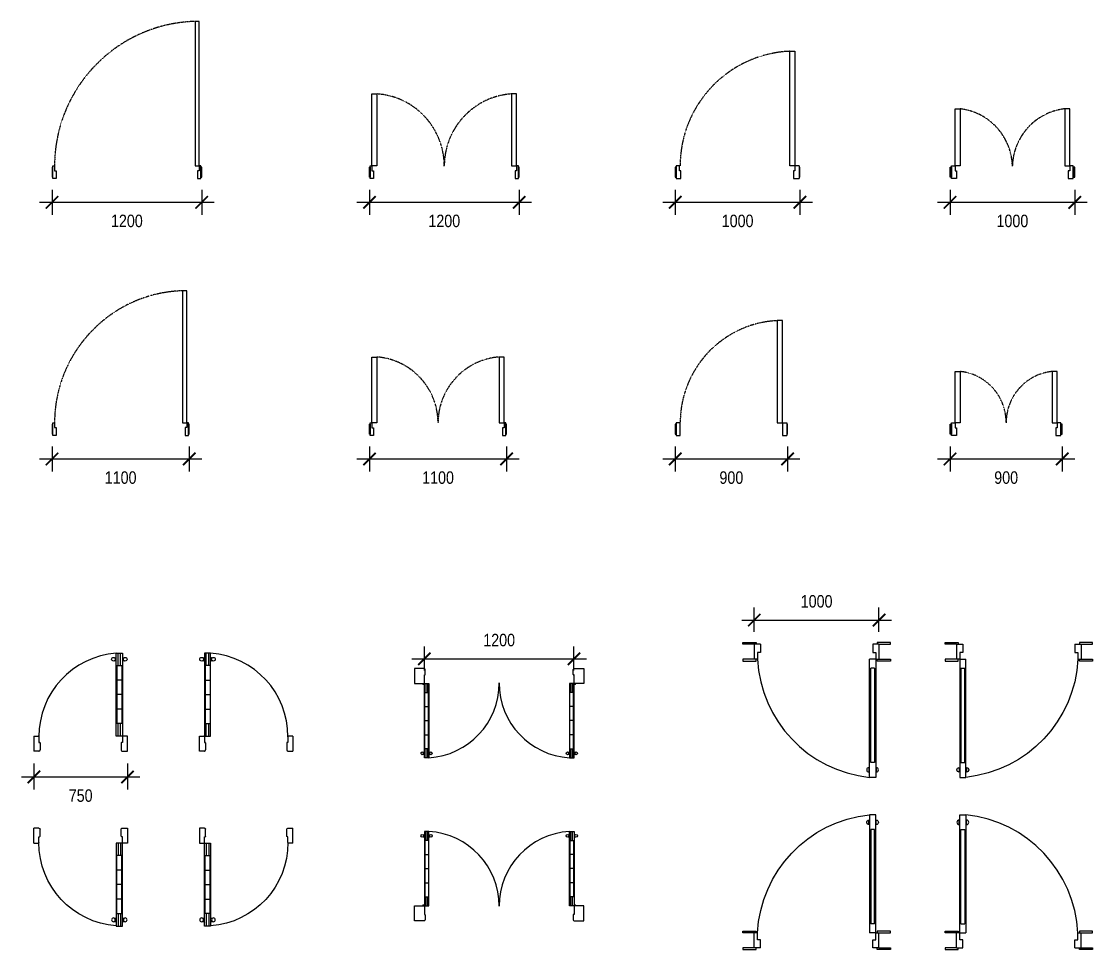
# Model space of a CAD drawing. Header units: millimetres. Extents: x -14129 to 25170, y 11877 to 30307.
# Drawn here: x 6916 to 15505, y 22664 to 30108 of the extents above; entities that cross this region are included whole.
import ezdxf

# ---------------------------------------------------------------- set-up
doc = ezdxf.new("R2010")
doc.units = ezdxf.units.MM
doc.linetypes.add('HIDDEN4', pattern=[0.09375, 0.0625, -0.03125])
doc.styles.add('DIM', font='', dxfattribs={"height": 100})
doc.styles.get('DIM').set_extended_font_data('VNI-Helve-Condense')
doc.dimstyles.new('100', dxfattribs={"dimtxt": 100, "dimasz": 100, "dimexe": 100, "dimexo": 100, "dimgap": 100, "dimtad": 2, "dimdec": 0, "dimzin": 0, "dimdsep": 46, "dimtxsty": 'DIM', "dimblk": 'ARCHTICK', "dimcen": 100, "dimdle": 100, "dimadec": 0, "dimazin": 0, "dimtfac": 1, "dimtdec": 0, "dimtofl": 0, "dimtmove": 0, "dimatfit": 3, "dimldrblk": 'ARCHTICK', "dimfxl": 1, "dimtolj": 1, "dimtzin": 0, "dimarcsym": 0})

# ---------------------------------------------------------------- blocks, each defined once
blk = doc.blocks.new('A$C05FB4604')
for points in [[(1179.7, 1259.5), (1147.3, 1259.5), (1147.3, 100), (1179.7, 100)], [(0, 10), (6.1, 10), (6.1, 90), (0, 90)], [(6.1, 100), (20.3, 100), (20.3, 61.9), (32.4, 61.9), (32.4, 16.2), (32.4, 0), (6.1, 0)], [(1193.9, 100), (1179.7, 100), (1179.7, 61.9), (1167.6, 61.9), (1167.6, 16.2), (1167.6, 0), (1193.9, 0)], [(1193.9, 10), (1200, 10), (1200, 90), (1193.9, 90)]]:
    blk.add_lwpolyline(points, close=True)
at = {"linetype": 'HIDDEN4'}
blk.add_arc((1180.5, 99.7), 1160.3, 91.64138, 179.98393, dxfattribs=at)
blk = doc.blocks.new('A$C5D256BD7')
for points in [[(60.3, 678.1), (60.3, 100), (20.3, 100), (20.3, 678.1)], [(1139.7, 678.1), (1139.7, 100), (1179.7, 100), (1179.7, 678.1)], [(6.1, 10), (0, 10), (0, 90), (6.1, 90)], [(6.1, 100), (20.3, 100), (20.3, 60), (32.4, 60), (32.4, 16.2), (32.4, 0), (6.1, 0)], [(1193.9, 100), (1179.7, 100), (1179.7, 60), (1167.6, 60), (1167.6, 16.2), (1167.6, 0), (1193.9, 0)], [(1193.9, 10), (1200, 10), (1200, 90), (1193.9, 90)]]:
    blk.add_lwpolyline(points, close=True)
at = {"linetype": 'HIDDEN4'}
for centre, start, end in [((20.8, 100.2), 359.93616, 86.09023), ((1179.2, 100.2), 93.90977, 180.06384)]:
    blk.add_arc(centre, 579.2, start, end, dxfattribs=at)
blk = doc.blocks.new('A$C13FC179C')
for points in [[(993.9, 100), (920, 100), (920, 1020), (960, 1020), (960, 100), (960, 60), (947.8, 60), (947.8, 0), (993.9, 0)], [(6.1, 0), (46.1, 0), (46.1, 60), (33.9, 60), (33.9, 100), (6.1, 100)], [(6.1, 100), (6.1, 0)], [(993.9, 100), (993.9, 0)]]:
    blk.add_lwpolyline(points)
for points in [[(0, 10), (6.1, 10), (6.1, 90), (0, 90)], [(993.9, 10), (1000, 10), (1000, 90), (993.9, 90)]]:
    blk.add_lwpolyline(points, close=True)
at = {"linetype": 'HIDDEN4'}
blk.add_arc((960, 100), 920.9, 92.48955, 180, dxfattribs=at)
blk = doc.blocks.new('A$C6CA511F2')
for points in [[(80, 558.3), (80, 100), (40, 100), (40, 558.3)], [(920, 558.3), (920, 100), (960, 100), (960, 558.3)], [(12.2, 10), (0, 10), (0, 90), (12.2, 90)], [(12.2, 100), (40, 100), (40, 60), (52.2, 60), (52.2, 16.2), (52.2, 0), (12.2, 0)], [(987.8, 100), (960, 100), (960, 60), (947.8, 60), (947.8, 16.2), (947.8, 0), (987.8, 0)], [(987.8, 10), (1000, 10), (1000, 90), (987.8, 90)]]:
    blk.add_lwpolyline(points, close=True)
at = {"linetype": 'HIDDEN4'}
for centre, start, end in [((26.5, 87.6), 1.49655, 83.5149), ((973.5, 87.6), 96.4851, 178.50345)]:
    blk.add_arc(centre, 473.7, start, end, dxfattribs=at)
blk = doc.blocks.new('_ArchTick')
at = {"color": 0, "linetype": 'ByBlock', "const_width": 0.15}
blk.add_lwpolyline([(-0.5, -0.5), (0.5, 0.5)], dxfattribs=at)
blk = doc.blocks.new('*D151')
at = {"color": 0, "lineweight": -2, "transparency": 16777216}
for p, q in [((7161.5, 28758.6), (7161.5, 28557.5)), ((8361.5, 28758.6), (8361.5, 28557.5)), ((7061.5, 28657.5), (8461.5, 28657.5))]:
    blk.add_line(p, q, dxfattribs=at)
at = {"layer": 'DEFPOINTS', "color": 0, "transparency": 16777216}
for p in [(7161.5, 28858.6), (8361.5, 28858.6), (8361.5, 28657.5)]:
    blk.add_point(p, dxfattribs=at)
at = {"color": 0, "lineweight": -2, "transparency": 16777216, "xscale": 100, "yscale": 100, "zscale": 100, "rotation": 180}
blk.add_blockref('_ArchTick', (7161.5, 28657.5), dxfattribs=at)
at = {"color": 0, "lineweight": -2, "transparency": 16777216, "xscale": 100, "yscale": 100, "zscale": 100}
blk.add_blockref('_ArchTick', (8361.5, 28657.5), dxfattribs=at)
at = {"color": 0, "transparency": 16777216, "insert": (7761.5, 28507.5), "char_height": 100, "attachment_point": 5, "style": 'DIM'}
blk.add_mtext('\\A1;1200', dxfattribs=at)
blk = doc.blocks.new('*D152')
at = {"color": 0, "lineweight": -2, "transparency": 16777216}
for p, q in [((9706.5, 28758.6), (9706.5, 28557.5)), ((10906.5, 28758.6), (10906.5, 28557.5)), ((9606.5, 28657.5), (11006.5, 28657.5))]:
    blk.add_line(p, q, dxfattribs=at)
at = {"layer": 'DEFPOINTS', "color": 0, "transparency": 16777216}
for p in [(9706.5, 28858.6), (10906.5, 28858.6), (10906.5, 28657.5)]:
    blk.add_point(p, dxfattribs=at)
at = {"color": 0, "lineweight": -2, "transparency": 16777216, "xscale": 100, "yscale": 100, "zscale": 100, "rotation": 180}
blk.add_blockref('_ArchTick', (9706.5, 28657.5), dxfattribs=at)
at = {"color": 0, "lineweight": -2, "transparency": 16777216, "xscale": 100, "yscale": 100, "zscale": 100}
blk.add_blockref('_ArchTick', (10906.5, 28657.5), dxfattribs=at)
at = {"color": 0, "transparency": 16777216, "insert": (10306.5, 28507.5), "char_height": 100, "attachment_point": 5, "style": 'DIM'}
blk.add_mtext('\\A1;1200', dxfattribs=at)
blk = doc.blocks.new('*D153')
at = {"color": 0, "lineweight": -2, "transparency": 16777216}
for p, q in [((12158.4, 28758.6), (12158.4, 28557.5)), ((13158.4, 28758.6), (13158.4, 28557.5)), ((12058.4, 28657.5), (13258.4, 28657.5))]:
    blk.add_line(p, q, dxfattribs=at)
at = {"layer": 'DEFPOINTS', "color": 0, "transparency": 16777216}
for p in [(12158.4, 28858.6), (13158.4, 28858.6), (13158.4, 28657.5)]:
    blk.add_point(p, dxfattribs=at)
at = {"color": 0, "lineweight": -2, "transparency": 16777216, "xscale": 100, "yscale": 100, "zscale": 100, "rotation": 180}
blk.add_blockref('_ArchTick', (12158.4, 28657.5), dxfattribs=at)
at = {"color": 0, "lineweight": -2, "transparency": 16777216, "xscale": 100, "yscale": 100, "zscale": 100}
blk.add_blockref('_ArchTick', (13158.4, 28657.5), dxfattribs=at)
at = {"color": 0, "transparency": 16777216, "insert": (12658.4, 28507.5), "char_height": 100, "attachment_point": 5, "style": 'DIM'}
blk.add_mtext('\\A1;1000', dxfattribs=at)
blk = doc.blocks.new('*D154')
at = {"color": 0, "lineweight": -2, "transparency": 16777216}
for p, q in [((14361.7, 28758.6), (14361.7, 28557.5)), ((15361.7, 28758.6), (15361.7, 28557.5)), ((14261.7, 28657.5), (15461.7, 28657.5))]:
    blk.add_line(p, q, dxfattribs=at)
at = {"layer": 'DEFPOINTS', "color": 0, "transparency": 16777216}
for p in [(14361.7, 28858.6), (15361.7, 28858.6), (15361.7, 28657.5)]:
    blk.add_point(p, dxfattribs=at)
at = {"color": 0, "lineweight": -2, "transparency": 16777216, "xscale": 100, "yscale": 100, "zscale": 100, "rotation": 180}
blk.add_blockref('_ArchTick', (14361.7, 28657.5), dxfattribs=at)
at = {"color": 0, "lineweight": -2, "transparency": 16777216, "xscale": 100, "yscale": 100, "zscale": 100}
blk.add_blockref('_ArchTick', (15361.7, 28657.5), dxfattribs=at)
at = {"color": 0, "transparency": 16777216, "insert": (14861.7, 28507.5), "char_height": 100, "attachment_point": 5, "style": 'DIM'}
blk.add_mtext('\\A1;1000', dxfattribs=at)
blk = doc.blocks.new('A$C33124527')
for points in [[(1079.7, 1159.5), (1047.3, 1159.5), (1047.3, 100), (1079.7, 100)], [(0, 10), (6.1, 10), (6.1, 90), (0, 90)], [(6.1, 100), (20.3, 100), (20.3, 61.9), (32.4, 61.9), (32.4, 16.2), (32.4, 0), (6.1, 0)], [(1093.9, 100), (1079.7, 100), (1079.7, 61.9), (1067.6, 61.9), (1067.6, 16.2), (1067.6, 0), (1093.9, 0)], [(1093.9, 10), (1100, 10), (1100, 90), (1093.9, 90)]]:
    blk.add_lwpolyline(points, close=True)
at = {"linetype": 'HIDDEN4'}
blk.add_arc((1080.5, 99.7), 1060.3, 91.64138, 179.98393, dxfattribs=at)
blk = doc.blocks.new('A$C55841D6B')
for points in [[(60.3, 628.2), (60.3, 100), (20.3, 100), (20.3, 628.2)], [(1039.7, 628.2), (1039.7, 100), (1079.7, 100), (1079.7, 628.2)], [(6.1, 10), (0, 10), (0, 90), (6.1, 90)], [(6.1, 100), (20.3, 100), (20.3, 60), (32.4, 60), (32.4, 16.2), (32.4, 0), (6.1, 0)], [(1093.9, 100), (1079.7, 100), (1079.7, 60), (1067.6, 60), (1067.6, 16.2), (1067.6, 0), (1093.9, 0)], [(1093.9, 10), (1100, 10), (1100, 90), (1093.9, 90)]]:
    blk.add_lwpolyline(points, close=True)
at = {"linetype": 'HIDDEN4'}
for centre, start, end in [((20.3, 100), 359.95577, 85.66933), ((1079.7, 100), 94.33067, 180.04423)]:
    blk.add_arc(centre, 529.7, start, end, dxfattribs=at)
blk = doc.blocks.new('A$C0CE462CD')
for p, q in [((860, 100), (860, 0)), ((860, 0), (893.9, 0))]:
    blk.add_line(p, q)
for points in [[(860, 100), (860, 920), (818.4, 920), (818.4, 100)], [(0, 10), (6.1, 10), (6.1, 90), (0, 90)], [(893.9, 10), (900, 10), (900, 90), (893.9, 90)]]:
    blk.add_lwpolyline(points, close=True)
for points in [[(6.1, 0), (40, 0), (40, 100), (6.1, 100)], [(6.1, 100), (6.1, 0)], [(860, 100), (893.9, 100), (893.9, 0)]]:
    blk.add_lwpolyline(points)
at = {"linetype": 'HIDDEN4'}
blk.add_arc((859.1, 101.9), 819.1, 92.8508, 180.13091, dxfattribs=at)
blk = doc.blocks.new('A$C50204844')
for points in [[(80, 512.2), (80, 100), (40, 100), (40, 512.2)], [(820, 512.2), (820, 100), (860, 100), (860, 512.2)], [(12.2, 10), (0, 10), (0, 90), (12.2, 90)], [(12.2, 100), (40, 100), (40, 60), (52.2, 60), (52.2, 16.2), (52.2, 0), (12.2, 0)], [(887.8, 100), (860, 100), (860, 60), (847.8, 60), (847.8, 16.2), (847.8, 0), (887.8, 0)], [(887.8, 10), (900, 10), (900, 90), (887.8, 90)]]:
    blk.add_lwpolyline(points, close=True)
at = {"linetype": 'HIDDEN4'}
for centre, start, end in [((39.4, 103.6), 359.53125, 84.33015), ((860.6, 103.6), 95.66985, 180.46875)]:
    blk.add_arc(centre, 410.6, start, end, dxfattribs=at)
blk = doc.blocks.new('*D158')
at = {"color": 0, "lineweight": -2, "transparency": 16777216}
for p, q in [((7161.5, 26698.4), (7161.5, 26499.1)), ((8261.5, 26698.4), (8261.5, 26499.1)), ((7061.5, 26599.1), (8361.5, 26599.1))]:
    blk.add_line(p, q, dxfattribs=at)
at = {"layer": 'DEFPOINTS', "color": 0, "transparency": 16777216}
for p in [(7161.5, 26798.4), (8261.5, 26798.4), (8261.5, 26599.1)]:
    blk.add_point(p, dxfattribs=at)
at = {"color": 0, "lineweight": -2, "transparency": 16777216, "xscale": 100, "yscale": 100, "zscale": 100, "rotation": 180}
blk.add_blockref('_ArchTick', (7161.5, 26599.1), dxfattribs=at)
at = {"color": 0, "lineweight": -2, "transparency": 16777216, "xscale": 100, "yscale": 100, "zscale": 100}
blk.add_blockref('_ArchTick', (8261.5, 26599.1), dxfattribs=at)
at = {"color": 0, "transparency": 16777216, "insert": (7711.5, 26449.1), "char_height": 100, "attachment_point": 5, "style": 'DIM'}
blk.add_mtext('\\A1;1100', dxfattribs=at)
blk = doc.blocks.new('*D159')
at = {"color": 0, "lineweight": -2, "transparency": 16777216}
for p, q in [((9706.5, 26698.4), (9706.5, 26499.1)), ((10806.5, 26698.4), (10806.5, 26499.1)), ((9606.5, 26599.1), (10906.5, 26599.1))]:
    blk.add_line(p, q, dxfattribs=at)
at = {"layer": 'DEFPOINTS', "color": 0, "transparency": 16777216}
for p in [(9706.5, 26798.4), (10806.5, 26798.4), (10806.5, 26599.1)]:
    blk.add_point(p, dxfattribs=at)
at = {"color": 0, "lineweight": -2, "transparency": 16777216, "xscale": 100, "yscale": 100, "zscale": 100, "rotation": 180}
blk.add_blockref('_ArchTick', (9706.5, 26599.1), dxfattribs=at)
at = {"color": 0, "lineweight": -2, "transparency": 16777216, "xscale": 100, "yscale": 100, "zscale": 100}
blk.add_blockref('_ArchTick', (10806.5, 26599.1), dxfattribs=at)
at = {"color": 0, "transparency": 16777216, "insert": (10256.5, 26449.1), "char_height": 100, "attachment_point": 5, "style": 'DIM'}
blk.add_mtext('\\A1;1100', dxfattribs=at)
blk = doc.blocks.new('*D160')
at = {"color": 0, "lineweight": -2, "transparency": 16777216}
for p, q in [((12158.4, 26698.4), (12158.4, 26499.1)), ((13058.4, 26698.4), (13058.4, 26499.1)), ((12058.4, 26599.1), (13158.4, 26599.1))]:
    blk.add_line(p, q, dxfattribs=at)
at = {"layer": 'DEFPOINTS', "color": 0, "transparency": 16777216}
for p in [(12158.4, 26798.4), (13058.4, 26798.4), (13058.4, 26599.1)]:
    blk.add_point(p, dxfattribs=at)
at = {"color": 0, "lineweight": -2, "transparency": 16777216, "xscale": 100, "yscale": 100, "zscale": 100, "rotation": 180}
blk.add_blockref('_ArchTick', (12158.4, 26599.1), dxfattribs=at)
at = {"color": 0, "lineweight": -2, "transparency": 16777216, "xscale": 100, "yscale": 100, "zscale": 100}
blk.add_blockref('_ArchTick', (13058.4, 26599.1), dxfattribs=at)
at = {"color": 0, "transparency": 16777216, "insert": (12608.4, 26449.1), "char_height": 100, "attachment_point": 5, "style": 'DIM'}
blk.add_mtext('\\A1;900', dxfattribs=at)
blk = doc.blocks.new('*D161')
at = {"color": 0, "lineweight": -2, "transparency": 16777216}
for p, q in [((14361.7, 26698.4), (14361.7, 26499.1)), ((15261.7, 26698.4), (15261.7, 26499.1)), ((14261.7, 26599.1), (15361.7, 26599.1))]:
    blk.add_line(p, q, dxfattribs=at)
at = {"layer": 'DEFPOINTS', "color": 0, "transparency": 16777216}
for p in [(14361.7, 26798.4), (15261.7, 26798.4), (15261.7, 26599.1)]:
    blk.add_point(p, dxfattribs=at)
at = {"color": 0, "lineweight": -2, "transparency": 16777216, "xscale": 100, "yscale": 100, "zscale": 100, "rotation": 180}
blk.add_blockref('_ArchTick', (14361.7, 26599.1), dxfattribs=at)
at = {"color": 0, "lineweight": -2, "transparency": 16777216, "xscale": 100, "yscale": 100, "zscale": 100}
blk.add_blockref('_ArchTick', (15261.7, 26599.1), dxfattribs=at)
at = {"color": 0, "transparency": 16777216, "insert": (14811.7, 26449.1), "char_height": 100, "attachment_point": 5, "style": 'DIM'}
blk.add_mtext('\\A1;900', dxfattribs=at)
blk = doc.blocks.new('A$C261B05C6')
for p, q in [((660, 786.4), (710, 786.4)), ((660, 120), (660, 786.4)), ((675, 686.4), (675, 786.4)), ((695, 686.4), (695, 786.4)), ((710, 786.4), (710, 120)), ((660, 686.4), (710, 686.4)), ((665, 686.4), (665, 220)), ((705, 686.4), (705, 220)), ((710, 569.8), (660, 569.8)), ((710, 453.2), (660, 453.2)), ((710, 336.6), (660, 336.6)), ((710, 220), (660, 220)), ((675, 120), (675, 220)), ((695, 120), (695, 220)), ((0, 120), (0, 0)), ((0, 120), (35, 120)), ((40, 115), (40, 70)), ((710, 120), (660, 120)), ((710, 115), (710, 70)), ((750, 120), (715, 120)), ((750, 0), (750, 120)), ((40, 0), (0, 0)), ((40, 70), (45, 70)), ((50, 65), (50, 10)), ((700, 65), (700, 10)), ((710, 70), (705, 70)), ((710, 0), (750, 0))]:
    blk.add_line(p, q)
for centre in [(637.8, 736.4), (732.2, 736.4)]:
    blk.add_circle(centre, 15)
for centre, radius, start, end in [((709.5, 116.8), 669.5, 94.22857, 180.15636), ((650.1, 760.2), 12, 234.96996, 326.28861), ((650.1, 712.6), 12, 33.71139, 125.03004), ((719.9, 760.2), 12, 213.71139, 305.03004), ((719.9, 712.6), 12, 54.96996, 146.28861), ((35, 115), 5, 0, 90), ((715, 115), 5, 90, 180), ((40, 10), 10, 270, 0), ((45, 65), 5, 0, 90), ((705, 65), 5, 90, 180), ((710, 10), 10, 179.95454, 270)]:
    blk.add_arc(centre, radius, start, end)
blk = doc.blocks.new('A$C3DAF65FC')
for p, q in [((90, 786.4), (40, 786.4)), ((40, 786.4), (40, 120)), ((55, 686.4), (55, 786.4)), ((75, 686.4), (75, 786.4)), ((90, 120), (90, 786.4)), ((90, 686.4), (40, 686.4)), ((45, 686.4), (45, 220)), ((85, 686.4), (85, 220)), ((40, 569.8), (90, 569.8)), ((40, 453.2), (90, 453.2)), ((40, 336.6), (90, 336.6)), ((40, 220), (90, 220)), ((55, 120), (55, 220)), ((75, 120), (75, 220)), ((0, 0), (0, 120)), ((0, 120), (35, 120)), ((40, 120), (90, 120)), ((40, 115), (40, 70)), ((710, 115), (710, 70)), ((750, 120), (715, 120)), ((750, 120), (750, 0)), ((40, 0), (0, 0)), ((40, 70), (45, 70)), ((50, 65), (50, 10)), ((700, 65), (700, 10)), ((710, 70), (705, 70)), ((710, 0), (750, 0))]:
    blk.add_line(p, q)
for centre in [(17.8, 736.4), (112.2, 736.4)]:
    blk.add_circle(centre, 15)
for centre, radius, start, end in [((40.5, 116.8), 669.5, 359.84364, 85.77143), ((30.1, 760.2), 12, 234.96996, 326.28861), ((30.1, 712.6), 12, 33.71139, 125.03004), ((99.9, 760.2), 12, 213.71139, 305.03004), ((99.9, 712.6), 12, 54.96996, 146.28861), ((35, 115), 5, 0, 90), ((715, 115), 5, 90, 180), ((40, 10), 10, 270, 0.04546), ((45, 65), 5, 0, 90), ((705, 65), 5, 90, 180), ((710, 10), 10, 180, 270)]:
    blk.add_arc(centre, radius, start, end)
blk = doc.blocks.new('*D165')
at = {"color": 0, "lineweight": -2, "transparency": 16777216}
for p, q in [((7016.1, 24156.2), (7016.1, 23948.8)), ((7766.1, 24156.2), (7766.1, 23948.8)), ((6916.1, 24048.8), (7866.1, 24048.8))]:
    blk.add_line(p, q, dxfattribs=at)
at = {"layer": 'DEFPOINTS', "color": 0, "transparency": 16777216}
for p in [(7016.1, 24256.2), (7766.1, 24256.2), (7766.1, 24048.8)]:
    blk.add_point(p, dxfattribs=at)
at = {"color": 0, "lineweight": -2, "transparency": 16777216, "xscale": 100, "yscale": 100, "zscale": 100, "rotation": 180}
blk.add_blockref('_ArchTick', (7016.1, 24048.8), dxfattribs=at)
at = {"color": 0, "lineweight": -2, "transparency": 16777216, "xscale": 100, "yscale": 100, "zscale": 100}
blk.add_blockref('_ArchTick', (7766.1, 24048.8), dxfattribs=at)
at = {"color": 0, "transparency": 16777216, "insert": (7391.1, 23898.8), "char_height": 100, "attachment_point": 5, "style": 'DIM'}
blk.add_mtext('\\A1;750', dxfattribs=at)
blk = doc.blocks.new('A$C5C480009')
for p, q in [((0, 717.3), (0, 597.3)), ((79.3, 717.3), (0, 717.3)), ((86.6, 669.8), (86.6, 710)), ((1271.9, 669.8), (1271.9, 710)), ((1279.3, 717.3), (1358.5, 717.3)), ((1358.5, 717.3), (1358.5, 597.3)), ((79.3, 601), (79.3, 666.1)), ((79.3, 666.1), (82.9, 666.1)), ((1279.3, 666.1), (1275.6, 666.1)), ((1279.3, 601), (1279.3, 666.1)), ((0, 597.3), (75.6, 597.3)), ((78.1, 591.3), (68.2, 591.3)), ((73.1, 586.3), (73.1, 596.2)), ((79.3, 597.3), (78.2, 598.4)), ((79.3, 0), (79.3, 597.3)), ((79.3, 597.3), (115.9, 597.3)), ((79.3, 524.2), (115.9, 524.2)), ((82.9, 73.2), (82.9, 524.2)), ((90.2, 597.3), (90.2, 524.2)), ((104.9, 597.3), (104.9, 524.2)), ((112.2, 73.2), (112.2, 524.2)), ((115.9, 597.3), (115.9, 0)), ((680.3, 597.3), (678.3, 597.3)), ((680.3, 597.3), (678.3, 597.3)), ((680.3, 597.3), (678.3, 597.3)), ((1242.7, 597.3), (1242.7, 0)), ((1279.3, 597.3), (1242.7, 597.3)), ((1279.3, 524.2), (1242.7, 524.2)), ((1246.3, 73.2), (1246.3, 524.2)), ((1253.7, 597.3), (1253.7, 524.2)), ((1268.3, 597.3), (1268.3, 524.2)), ((1275.6, 73.2), (1275.6, 524.2)), ((1279.3, 597.3), (1280.3, 598.4)), ((1279.3, 0), (1279.3, 597.3)), ((1280.4, 591.3), (1290.4, 591.3)), ((1358.5, 597.3), (1282.9, 597.3)), ((1285.4, 586.3), (1285.4, 596.2)), ((79.3, 411.5), (115.9, 411.5)), ((1279.3, 411.5), (1242.7, 411.5)), ((79.3, 298.8), (115.9, 298.8)), ((1279.3, 298.8), (1242.7, 298.8)), ((79.3, 186.1), (115.9, 186.1)), ((1279.3, 186.1), (1242.7, 186.1)), ((115.9, 73.2), (79.3, 73.2)), ((90.2, 73.2), (90.2, 0)), ((104.9, 73.2), (104.9, 0)), ((1242.7, 73.2), (1279.3, 73.2)), ((1253.7, 73.2), (1253.7, 0)), ((1268.3, 73.2), (1268.3, 0)), ((115.9, 0), (79.3, 0)), ((1242.7, 0), (1279.3, 0))]:
    blk.add_line(p, q)
for centre, radius in [((73.1, 591.3), 3.45), ((1285.4, 591.3), 3.45), ((63, 36.6), 11), ((132.1, 36.6), 11), ((1226.4, 36.6), 11), ((1295.5, 36.6), 11)]:
    blk.add_circle(centre, radius)
for centre, radius, start, end in [((79.3, 710), 7.32, 0, 90), ((1279.3, 710), 7.32, 90, 180), ((82.9, 669.8), 3.66, 270, 0), ((1275.6, 669.8), 3.66, 180, 270), ((75.6, 601), 3.66, 270, 0), ((79.6, 599.7), 599.6, 273.4567, 0.12774), ((1278.9, 599.7), 599.6, 179.87226, 266.5433), ((1282.9, 601), 3.66, 180, 270), ((72, 54), 8.75, 234.96996, 326.28861), ((72, 19.2), 8.75, 33.71139, 125.03004), ((123.1, 54), 8.75, 213.71139, 305.03004), ((123.1, 19.2), 8.75, 54.96996, 146.28861), ((1235.4, 54), 8.75, 234.96996, 326.28861), ((1235.4, 19.2), 8.75, 33.71139, 125.03004), ((1286.5, 54), 8.75, 213.71139, 305.03004), ((1286.5, 19.2), 8.75, 54.96996, 146.28861)]:
    blk.add_arc(centre, radius, start, end)
blk = doc.blocks.new('A$C0D315CAB')
for p, q in [((79.3, 717.3), (79.3, 120)), ((115.9, 717.3), (79.3, 717.3)), ((90.2, 644.2), (90.2, 717.3)), ((104.9, 644.2), (104.9, 717.3)), ((115.9, 120), (115.9, 717.3)), ((1242.7, 120), (1242.7, 717.3)), ((1242.7, 717.3), (1279.3, 717.3)), ((1253.7, 644.2), (1253.7, 717.3)), ((1268.3, 644.2), (1268.3, 717.3)), ((1279.3, 717.3), (1279.3, 120)), ((115.9, 644.2), (79.3, 644.2)), ((82.9, 644.2), (82.9, 193.2)), ((112.2, 644.2), (112.2, 193.2)), ((1242.7, 644.2), (1279.3, 644.2)), ((1246.3, 644.2), (1246.3, 193.2)), ((1275.6, 644.2), (1275.6, 193.2)), ((79.3, 531.2), (115.9, 531.2)), ((1279.3, 531.2), (1242.7, 531.2)), ((79.3, 418.5), (115.9, 418.5)), ((1279.3, 418.5), (1242.7, 418.5)), ((79.3, 305.9), (115.9, 305.9)), ((1279.3, 305.9), (1242.7, 305.9)), ((79.3, 193.2), (115.9, 193.2)), ((90.2, 120), (90.2, 193.2)), ((104.9, 120), (104.9, 193.2)), ((1279.3, 193.2), (1242.7, 193.2)), ((1253.7, 120), (1253.7, 193.2)), ((1268.3, 120), (1268.3, 193.2)), ((0, 120), (75.6, 120)), ((0, 0), (0, 120)), ((78.1, 126.1), (68.2, 126.1)), ((73.1, 131.1), (73.1, 121.1)), ((79.3, 120), (78.2, 118.9)), ((79.3, 120), (115.9, 120)), ((79.3, 116.3), (79.3, 51.2)), ((680.3, 120), (678.3, 120)), ((680.3, 120), (678.3, 120)), ((680.3, 120), (678.3, 120)), ((1279.3, 120), (1242.7, 120)), ((1279.3, 120), (1280.3, 118.9)), ((1279.3, 116.3), (1279.3, 51.2)), ((1280.4, 126.1), (1290.4, 126.1)), ((1358.5, 120), (1282.9, 120)), ((1285.4, 131.1), (1285.4, 121.1)), ((1358.5, 0), (1358.5, 120)), ((79.3, 0), (0, 0)), ((79.3, 51.2), (82.9, 51.2)), ((86.6, 47.6), (86.6, 7.3)), ((1271.9, 47.6), (1271.9, 7.3)), ((1279.3, 51.2), (1275.6, 51.2)), ((1279.3, 0), (1358.5, 0))]:
    blk.add_line(p, q)
for centre, radius in [((63, 680.8), 11), ((132.1, 680.8), 11), ((1226.4, 680.8), 11), ((1295.5, 680.8), 11), ((73.1, 126.1), 3.45), ((1285.4, 126.1), 3.45)]:
    blk.add_circle(centre, radius)
for centre, radius, start, end in [((72, 698.2), 8.75, 234.96996, 326.28861), ((79.6, 117.7), 599.6, 359.87226, 86.5433), ((123.1, 698.2), 8.75, 213.71139, 305.03004), ((1278.9, 117.7), 599.6, 93.4567, 180.12774), ((1235.4, 698.2), 8.75, 234.96996, 326.28861), ((1286.5, 698.2), 8.75, 213.71139, 305.03004), ((72, 663.4), 8.75, 33.71139, 125.03004), ((123.1, 663.4), 8.75, 54.96996, 146.28861), ((1235.4, 663.4), 8.75, 33.71139, 125.03004), ((1286.5, 663.4), 8.75, 54.96996, 146.28861), ((75.6, 116.3), 3.66, 0, 90), ((1282.9, 116.3), 3.66, 90, 180), ((79.3, 7.3), 7.32, 270, 0), ((82.9, 47.6), 3.66, 0, 90), ((1275.6, 47.6), 3.66, 90, 180), ((1279.3, 7.3), 7.32, 180, 270)]:
    blk.add_arc(centre, radius, start, end)
blk = doc.blocks.new('*D166')
at = {"color": 0, "lineweight": -2, "transparency": 16777216}
for p, q in [((10146.6, 24902.6), (10146.6, 25096.1)), ((11346.6, 24902.6), (11346.6, 25096.1)), ((10046.6, 24996.1), (11446.6, 24996.1))]:
    blk.add_line(p, q, dxfattribs=at)
at = {"layer": 'DEFPOINTS', "color": 0, "transparency": 16777216}
for p in [(11346.6, 24996.1), (10146.6, 24802.6), (11346.6, 24802.6)]:
    blk.add_point(p, dxfattribs=at)
at = {"color": 0, "lineweight": -2, "transparency": 16777216, "xscale": 100, "yscale": 100, "zscale": 100, "rotation": 180}
blk.add_blockref('_ArchTick', (10146.6, 24996.1), dxfattribs=at)
at = {"color": 0, "lineweight": -2, "transparency": 16777216, "xscale": 100, "yscale": 100, "zscale": 100}
blk.add_blockref('_ArchTick', (11346.6, 24996.1), dxfattribs=at)
at = {"color": 0, "transparency": 16777216, "insert": (10746.6, 25146.1), "char_height": 100, "attachment_point": 5, "style": 'DIM'}
blk.add_mtext('\\A1;1200', dxfattribs=at)
blk = doc.blocks.new('A$C118B6EC8')
for p, q in [((0, 1081.3), (105.6, 1081.3)), ((0, 1067.1), (0, 1081.3)), ((91.4, 1067.1), (0, 1067.1)), ((141.4, 1067.1), (91.4, 1067.1)), ((91.4, 1067.1), (91.4, 947.1)), ((105.6, 1081.3), (105.6, 1066.8)), ((141.4, 1067.1), (141.4, 1001.9)), ((1091.4, 1067.1), (1041.4, 1067.1)), ((1041.4, 1067.1), (1041.4, 1001.9)), ((1182.8, 1081.3), (1077.2, 1081.3)), ((1077.2, 1081.3), (1077.2, 1066.8)), ((1091.4, 1067.1), (1091.4, 947.1)), ((1091.4, 1067.1), (1182.8, 1067.1)), ((1182.8, 1067.1), (1182.8, 1081.3)), ((91.4, 947.1), (0, 947.1)), ((0, 947.1), (0, 932.9)), ((117.8, 947.1), (91.4, 947.1)), ((105.6, 932.9), (105.6, 947.5)), ((141.4, 1001.9), (117.8, 1001.9)), ((117.8, 1001.9), (117.8, 947.1)), ((1065, 947.1), (1015, 947.1)), ((1015, 0), (1015, 947.1)), ((1041.4, 1001.9), (1065, 1001.9)), ((1065, 1001.9), (1065, 947.1)), ((1065, 947.1), (1065, 0)), ((1065, 947.1), (1091.4, 947.1)), ((1077.2, 932.9), (1077.2, 947.5)), ((1091.4, 947.1), (1182.8, 947.1)), ((1182.8, 947.1), (1182.8, 932.9)), ((0, 932.9), (105.6, 932.9)), ((1025, 867.1), (1015, 867.1)), ((1055, 874.6), (1025, 874.6)), ((1025, 119.5), (1025, 874.6)), ((1055, 874.6), (1055, 119.5)), ((1065, 867.1), (1055, 867.1)), ((1182.8, 932.9), (1077.2, 932.9)), ((1025, 130), (1015, 130)), ((1055, 119.5), (1025, 119.5)), ((1065, 130), (1055, 130)), ((1010.9, 78.5), (1010.9, 42.4)), ((1069.1, 78.5), (1069.1, 42.4)), ((1065, 0), (1015, 0))]:
    blk.add_line(p, q)
for centre, radius, start, end in [((1120.1, 998), 1003.5, 182.9057, 263.98835), ((1010.9, 60.5), 18.1, 90, 270), ((1069.1, 60.5), 18.1, 270, 90)]:
    blk.add_arc(centre, radius, start, end)
blk = doc.blocks.new('*D167')
at = {"color": 0, "lineweight": -2, "transparency": 16777216}
for p, q in [((12791.8, 25212.8), (12791.8, 25406.8)), ((13791.8, 25212.8), (13791.8, 25406.8)), ((12691.8, 25306.8), (13891.8, 25306.8))]:
    blk.add_line(p, q, dxfattribs=at)
at = {"layer": 'DEFPOINTS', "color": 0, "transparency": 16777216}
for p in [(13791.8, 25306.8), (12791.8, 25112.8), (13791.8, 25112.8)]:
    blk.add_point(p, dxfattribs=at)
at = {"color": 0, "lineweight": -2, "transparency": 16777216, "xscale": 100, "yscale": 100, "zscale": 100, "rotation": 180}
blk.add_blockref('_ArchTick', (12791.8, 25306.8), dxfattribs=at)
at = {"color": 0, "lineweight": -2, "transparency": 16777216, "xscale": 100, "yscale": 100, "zscale": 100}
blk.add_blockref('_ArchTick', (13791.8, 25306.8), dxfattribs=at)
at = {"color": 0, "transparency": 16777216, "insert": (13291.8, 25456.8), "char_height": 100, "attachment_point": 5, "style": 'DIM'}
blk.add_mtext('\\A1;1000', dxfattribs=at)

msp = doc.modelspace()

# ---------------------------------------------------------------- block references
for name, p in [('A$C05FB4604', (7161.5, 28848.6)), ('A$C13FC179C', (12158.4, 28848.6)), ('A$C5D256BD7', (9706.5, 28848.6)), ('A$C6CA511F2', (14361.7, 28848.6)), ('A$C33124527', (7161.5, 26788.4)), ('A$C0CE462CD', (12158.4, 26788.4)), ('A$C55841D6B', (9706.5, 26788.4)), ('A$C50204844', (14361.7, 26788.4)), ('A$C118B6EC8', (12700.4, 24045.6)), ('A$C261B05C6', (7016.1, 24256.2)), ('A$C3DAF65FC', (8343.3, 24256.2)), ('A$C5C480009', (10067.4, 24201.6)), ('A$C0D315CAB', (10067.4, 22895))]:
    msp.add_blockref(name, p)
at = {"xscale": -1}
msp.add_blockref('A$C118B6EC8', (15504.5, 24045.6), dxfattribs=at)
at = {"xscale": -1, "rotation": 180}
for name, p in [('A$C118B6EC8', (12700.4, 23745.7)), ('A$C261B05C6', (7016.1, 23639.1)), ('A$C3DAF65FC', (8343.3, 23639.1))]:
    msp.add_blockref(name, p, dxfattribs=at)
at = {"rotation": 180}
msp.add_blockref('A$C118B6EC8', (15504.5, 23745.7), dxfattribs=at)

# ---------------------------------------------------------------- dimensions: what is measured, and where the dimension line sits
for base, p1, p2, picture, middle in [((8361.5, 28657.5), (7161.5, 28858.6), (8361.5, 28858.6), '*D151', (7761.5, 28507.5)), ((10906.5, 28657.5), (9706.5, 28858.6), (10906.5, 28858.6), '*D152', (10306.5, 28507.5)), ((13158.4, 28657.5), (12158.4, 28858.6), (13158.4, 28858.6), '*D153', (12658.4, 28507.5)), ((15361.7, 28657.5), (14361.7, 28858.6), (15361.7, 28858.6), '*D154', (14861.7, 28507.5)), ((8261.5, 26599.1), (7161.5, 26798.4), (8261.5, 26798.4), '*D158', (7711.5, 26449.1)), ((10806.5, 26599.1), (9706.5, 26798.4), (10806.5, 26798.4), '*D159', (10256.5, 26449.1)), ((13058.4, 26599.1), (12158.4, 26798.4), (13058.4, 26798.4), '*D160', (12608.4, 26449.1)), ((15261.7, 26599.1), (14361.7, 26798.4), (15261.7, 26798.4), '*D161', (14811.7, 26449.1)), ((13791.8, 25306.8), (12791.8, 25112.8), (13791.8, 25112.8), '*D167', (13291.8, 25456.8)), ((11346.6, 24996.1), (10146.6, 24802.6), (11346.6, 24802.6), '*D166', (10746.6, 25146.1)), ((7766.1, 24048.8), (7016.1, 24256.2), (7766.1, 24256.2), '*D165', (7391.1, 23898.8))]:
    dim = msp.add_linear_dim(base=base, p1=p1, p2=p2, dimstyle='100')
    dim.commit()
    dim.dimension.update_dxf_attribs({"geometry": picture, "text_midpoint": middle})

doc.saveas('drawing.dxf')
